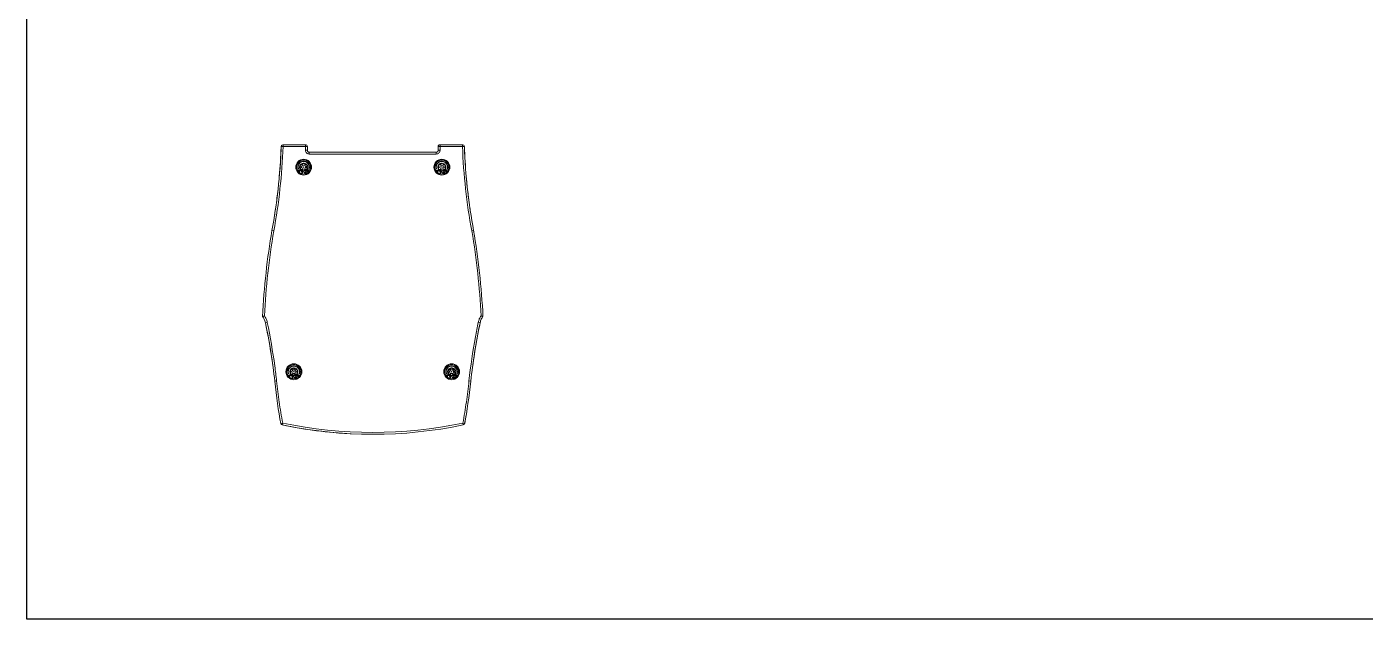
# Model space of a CAD drawing. Header units: millimetres. Extents: x 1177 to 2514, y 93 to 1038.
# Drawn here: x 1177 to 1894, y 93 to 410 of the extents above; entities that cross this region are included whole.
import ezdxf

# ---------------------------------------------------------------- set-up
doc = ezdxf.new("R2010")
doc.units = ezdxf.units.MM
doc.header["$LTSCALE"] = 0.1
doc.layers.get('0').update_dxf_attribs({"lineweight": 13})
doc.layers.add('图框', color=7, linetype='Continuous')

# ---------------------------------------------------------------- blocks, each defined once
blk = doc.blocks.new('A4-H')
at = {"layer": '图框'}
blk.add_lwpolyline([(0, 210.02), (297, 210.02), (297, 0), (0, 0)], close=True, dxfattribs=at)

msp = doc.modelspace()

# ---------------------------------------------------------------- linework, layer by layer
for p, q in [((1313.66, 346.41), (1314.66, 346.37)), ((1314.66, 346.37), (1314.66, 347.37)), ((1314.66, 347.37), (1326.69, 347.37)), ((1327.69, 346.37), (1314.66, 346.37)), ((1326.69, 344.37), (1326.69, 347.37)), ((1326.69, 344.37), (1327.69, 344.37)), ((1327.69, 346.37), (1327.69, 344.37)), ((1397.69, 344.37), (1397.69, 346.37)), ((1410.72, 346.37), (1397.69, 346.37)), ((1397.69, 344.37), (1398.69, 344.37)), ((1398.69, 347.37), (1398.69, 344.37)), ((1398.69, 347.37), (1410.72, 347.37)), ((1410.72, 347.37), (1410.72, 346.37)), ((1410.72, 346.37), (1411.72, 346.41)), ((1325.45, 337.32), (1325.11, 336.89)), ((1326.27, 336.89), (1325.92, 337.32)), ((1328.69, 343.37), (1328.69, 342.37)), ((1328.69, 343.37), (1396.69, 343.37)), ((1396.69, 342.37), (1328.69, 342.37)), ((1396.69, 342.37), (1396.69, 343.37)), ((1399.45, 337.32), (1399.11, 336.89)), ((1400.27, 336.89), (1399.93, 337.32)), ((1312.64, 330.16), (1312.65, 330.26)), ((1323.5, 333.53), (1322.79, 333.52)), ((1322.79, 333.52), (1322.9, 333.4)), ((1322.9, 333.4), (1323.48, 333.4)), ((1323.48, 333.4), (1323.41, 332.82)), ((1323.41, 332.82), (1323.52, 332.7)), ((1323.61, 334.25), (1323.5, 333.53)), ((1323.52, 332.7), (1323.61, 333.41)), ((1323.72, 334.13), (1323.61, 334.25)), ((1323.61, 333.41), (1324.34, 333.43)), ((1323.64, 333.54), (1323.72, 334.13)), ((1324.23, 333.55), (1323.64, 333.54)), ((1323.88, 336.14), (1324.09, 335.63)), ((1324.09, 335.11), (1323.88, 334.6)), ((1324.66, 336.63), (1324.12, 336.55)), ((1324.12, 334.19), (1324.66, 334.11)), ((1324.34, 333.43), (1324.23, 333.55)), ((1324.55, 333.3), (1324.68, 332.12)), ((1324.71, 333.26), (1324.55, 333.3)), ((1324.68, 332.12), (1324.89, 332.07)), ((1324.74, 332.96), (1324.71, 333.26)), ((1325.27, 332.81), (1324.74, 332.96)), ((1324.81, 332.18), (1324.74, 332.86)), ((1324.74, 332.86), (1325.22, 332.73)), ((1325.22, 332.73), (1324.81, 332.18)), ((1324.89, 332.07), (1325.61, 333.01)), ((1325.11, 333.85), (1325.45, 333.42)), ((1325.45, 333.05), (1325.27, 332.81)), ((1325.61, 333.01), (1325.45, 333.05)), ((1325.92, 333.42), (1326.27, 333.85)), ((1326.13, 332.49), (1326.07, 332.38)), ((1326.07, 332.38), (1326.07, 332.31)), ((1326.07, 332.31), (1326.09, 332.22)), ((1326.09, 332.22), (1326.14, 332.16)), ((1326.21, 332.59), (1326.13, 332.49)), ((1326.14, 332.16), (1326.25, 332.09)), ((1326.34, 332.65), (1326.21, 332.59)), ((1326.23, 332.33), (1326.24, 332.4)), ((1326.25, 332.26), (1326.23, 332.33)), ((1326.24, 332.4), (1326.28, 332.47)), ((1326.3, 332.2), (1326.25, 332.26)), ((1326.25, 332.09), (1326.37, 332.05)), ((1326.28, 332.47), (1326.35, 332.51)), ((1326.36, 332.17), (1326.3, 332.2)), ((1326.81, 332.79), (1326.34, 332.65)), ((1326.35, 332.51), (1326.85, 332.66)), ((1326.36, 332.17), (1326.45, 332.17)), ((1326.37, 332.05), (1326.51, 332.07)), ((1326.95, 332.32), (1326.45, 332.17)), ((1326.51, 332.07), (1327.14, 332.26)), ((1326.83, 333.31), (1326.67, 333.27)), ((1326.67, 333.27), (1326.81, 332.79)), ((1327.26, 336.55), (1326.72, 336.63)), ((1326.72, 334.11), (1327.26, 334.19)), ((1327.14, 332.26), (1326.83, 333.31)), ((1326.85, 332.66), (1326.95, 332.32)), ((1327.2, 333.51), (1327.19, 333.37)), ((1327.19, 333.37), (1327.22, 333.27)), ((1327.24, 333.63), (1327.2, 333.51)), ((1327.22, 333.27), (1327.31, 333.19)), ((1327.31, 333.74), (1327.24, 333.63)), ((1327.29, 335.63), (1327.5, 336.14)), ((1327.5, 334.6), (1327.29, 335.11)), ((1327.46, 333.9), (1327.31, 333.74)), ((1327.31, 333.19), (1327.42, 333.16)), ((1327.34, 333.46), (1327.36, 333.55)), ((1327.35, 333.37), (1327.34, 333.46)), ((1327.41, 333.32), (1327.35, 333.37)), ((1327.36, 333.55), (1327.42, 333.65)), ((1327.49, 333.32), (1327.41, 333.32)), ((1327.42, 333.65), (1327.57, 333.81)), ((1327.42, 333.16), (1327.56, 333.18)), ((1327.57, 333.99), (1327.46, 333.9)), ((1327.58, 333.35), (1327.49, 333.32)), ((1327.56, 333.18), (1327.67, 333.23)), ((1327.72, 334.04), (1327.57, 333.99)), ((1327.57, 333.81), (1327.66, 333.87)), ((1327.68, 333.41), (1327.58, 333.35)), ((1327.66, 333.87), (1327.77, 333.89)), ((1327.67, 333.23), (1327.78, 333.31)), ((1327.79, 333.53), (1327.68, 333.41)), ((1327.82, 333.05), (1327.71, 332.93)), ((1327.71, 332.93), (1327.78, 332.9)), ((1327.86, 334.03), (1327.72, 334.04)), ((1327.77, 333.89), (1327.84, 333.86)), ((1327.78, 333.31), (1327.89, 333.44)), ((1327.91, 332.9), (1327.78, 332.9)), ((1327.88, 333.6), (1327.79, 333.53)), ((1327.88, 333.04), (1327.82, 333.05)), ((1327.84, 333.86), (1327.95, 333.98)), ((1327.95, 333.98), (1327.86, 334.03)), ((1327.99, 333.65), (1327.88, 333.6)), ((1327.95, 333.05), (1327.88, 333.04)), ((1327.89, 333.44), (1327.96, 333.48)), ((1327.91, 332.9), (1328.03, 332.93)), ((1328.02, 333.09), (1327.95, 333.05)), ((1327.96, 333.48), (1328.05, 333.51)), ((1328.13, 333.66), (1327.99, 333.65)), ((1328.13, 333.21), (1328.02, 333.09)), ((1328.03, 332.93), (1328.14, 333.02)), ((1328.05, 333.51), (1328.13, 333.48)), ((1328.22, 333.62), (1328.13, 333.66)), ((1328.13, 333.48), (1328.16, 333.45)), ((1328.17, 333.29), (1328.13, 333.21)), ((1328.14, 333.02), (1328.24, 333.12)), ((1328.16, 333.45), (1328.19, 333.38)), ((1328.19, 333.38), (1328.17, 333.29)), ((1328.29, 333.56), (1328.22, 333.62)), ((1328.24, 333.12), (1328.29, 333.22)), ((1328.34, 333.47), (1328.29, 333.56)), ((1328.29, 333.22), (1328.33, 333.33)), ((1328.33, 333.33), (1328.34, 333.47)), ((1397.5, 333.53), (1396.79, 333.52)), ((1396.79, 333.52), (1396.9, 333.4)), ((1396.9, 333.4), (1397.49, 333.4)), ((1397.49, 333.4), (1397.41, 332.82)), ((1397.41, 332.82), (1397.52, 332.7)), ((1397.61, 334.25), (1397.5, 333.53)), ((1397.52, 332.7), (1397.61, 333.41)), ((1397.72, 334.13), (1397.61, 334.25)), ((1397.61, 333.41), (1398.34, 333.43)), ((1397.64, 333.54), (1397.72, 334.13)), ((1398.23, 333.55), (1397.64, 333.54)), ((1397.88, 336.14), (1398.09, 335.63)), ((1398.09, 335.11), (1397.88, 334.6)), ((1398.66, 336.63), (1398.12, 336.55)), ((1398.12, 334.19), (1398.66, 334.11)), ((1398.34, 333.43), (1398.23, 333.55)), ((1398.55, 333.3), (1398.68, 332.12)), ((1398.71, 333.26), (1398.55, 333.3)), ((1398.68, 332.12), (1398.9, 332.07)), ((1398.74, 332.96), (1398.71, 333.26)), ((1399.27, 332.81), (1398.74, 332.96)), ((1398.81, 332.18), (1398.74, 332.86)), ((1398.74, 332.86), (1399.22, 332.73)), ((1399.22, 332.73), (1398.81, 332.18)), ((1398.9, 332.07), (1399.61, 333.01)), ((1399.11, 333.85), (1399.45, 333.42)), ((1399.45, 333.05), (1399.27, 332.81)), ((1399.61, 333.01), (1399.45, 333.05)), ((1399.93, 333.42), (1400.27, 333.85)), ((1400.13, 332.49), (1400.07, 332.38)), ((1400.07, 332.38), (1400.07, 332.31)), ((1400.07, 332.31), (1400.09, 332.22)), ((1400.09, 332.22), (1400.14, 332.16)), ((1400.21, 332.59), (1400.13, 332.49)), ((1400.14, 332.16), (1400.25, 332.09)), ((1400.34, 332.65), (1400.21, 332.59)), ((1400.23, 332.33), (1400.24, 332.4)), ((1400.25, 332.26), (1400.23, 332.33)), ((1400.24, 332.4), (1400.28, 332.47)), ((1400.3, 332.2), (1400.25, 332.26)), ((1400.25, 332.09), (1400.37, 332.05)), ((1400.28, 332.47), (1400.35, 332.51)), ((1400.36, 332.17), (1400.3, 332.2)), ((1400.81, 332.79), (1400.34, 332.65)), ((1400.35, 332.51), (1400.85, 332.66)), ((1400.36, 332.17), (1400.45, 332.17)), ((1400.37, 332.05), (1400.51, 332.07)), ((1400.95, 332.32), (1400.45, 332.17)), ((1400.51, 332.07), (1401.14, 332.26)), ((1400.83, 333.31), (1400.67, 333.27)), ((1400.67, 333.27), (1400.81, 332.79)), ((1401.26, 336.55), (1400.72, 336.63)), ((1400.72, 334.11), (1401.26, 334.19)), ((1401.14, 332.26), (1400.83, 333.31)), ((1400.85, 332.66), (1400.95, 332.32)), ((1401.2, 333.51), (1401.19, 333.37)), ((1401.19, 333.37), (1401.22, 333.27)), ((1401.24, 333.63), (1401.2, 333.51)), ((1401.22, 333.27), (1401.31, 333.19)), ((1401.32, 333.74), (1401.24, 333.63)), ((1401.29, 335.63), (1401.5, 336.14)), ((1401.5, 334.6), (1401.29, 335.11)), ((1401.31, 333.19), (1401.42, 333.16)), ((1401.46, 333.9), (1401.32, 333.74)), ((1401.34, 333.46), (1401.36, 333.55)), ((1401.35, 333.37), (1401.34, 333.46)), ((1401.41, 333.32), (1401.35, 333.37)), ((1401.36, 333.55), (1401.42, 333.65)), ((1401.49, 333.32), (1401.41, 333.32)), ((1401.42, 333.65), (1401.57, 333.81)), ((1401.42, 333.16), (1401.56, 333.18)), ((1401.57, 333.99), (1401.46, 333.9)), ((1401.58, 333.35), (1401.49, 333.32)), ((1401.56, 333.18), (1401.67, 333.23)), ((1401.72, 334.04), (1401.57, 333.99)), ((1401.57, 333.81), (1401.66, 333.87)), ((1401.68, 333.41), (1401.58, 333.35)), ((1401.66, 333.87), (1401.77, 333.89)), ((1401.67, 333.23), (1401.78, 333.31)), ((1401.79, 333.53), (1401.68, 333.41)), ((1401.82, 333.05), (1401.71, 332.93)), ((1401.71, 332.93), (1401.78, 332.9)), ((1401.86, 334.03), (1401.72, 334.04)), ((1401.77, 333.89), (1401.84, 333.86)), ((1401.78, 333.31), (1401.89, 333.44)), ((1401.91, 332.9), (1401.78, 332.9)), ((1401.88, 333.6), (1401.79, 333.53)), ((1401.88, 333.04), (1401.82, 333.05)), ((1401.84, 333.86), (1401.95, 333.98)), ((1401.95, 333.98), (1401.86, 334.03)), ((1401.99, 333.65), (1401.88, 333.6)), ((1401.95, 333.05), (1401.88, 333.04)), ((1401.89, 333.44), (1401.96, 333.48)), ((1401.91, 332.9), (1402.03, 332.93)), ((1402.02, 333.09), (1401.95, 333.05)), ((1401.96, 333.48), (1402.06, 333.51)), ((1402.13, 333.66), (1401.99, 333.65)), ((1402.13, 333.21), (1402.02, 333.09)), ((1402.03, 332.93), (1402.14, 333.02)), ((1402.06, 333.51), (1402.13, 333.48)), ((1402.22, 333.62), (1402.13, 333.66)), ((1402.13, 333.48), (1402.16, 333.45)), ((1402.17, 333.29), (1402.13, 333.21)), ((1402.14, 333.02), (1402.24, 333.12)), ((1402.16, 333.45), (1402.19, 333.38)), ((1402.19, 333.38), (1402.17, 333.29)), ((1402.29, 333.56), (1402.22, 333.62)), ((1402.24, 333.12), (1402.29, 333.22)), ((1402.34, 333.47), (1402.29, 333.56)), ((1402.29, 333.22), (1402.33, 333.33)), ((1402.33, 333.33), (1402.34, 333.47)), ((1412.72, 330.39), (1412.76, 329.93)), ((1312.11, 324.78), (1312.16, 325.25)), ((1413.81, 320.02), (1413.81, 319.95)), ((1310.92, 315), (1310.94, 315.13)), ((1414.43, 315.24), (1414.49, 314.77)), ((1309.67, 301.2), (1308.69, 301.37)), ((1415.71, 301.19), (1416.69, 301.37)), ((1416.69, 301.37), (1416.73, 301.13)), ((1303.69, 255.37), (1303.7, 255.62)), ((1305.21, 252.1), (1306.19, 252.3)), ((1420.16, 252.1), (1419.19, 252.3)), ((1421.68, 255.54), (1421.69, 255.37)), ((1309.4, 227.51), (1309.34, 227.96)), ((1318.27, 224.03), (1317.56, 224.02)), ((1317.56, 224.02), (1317.67, 223.9)), ((1317.67, 223.9), (1318.25, 223.9)), ((1318.25, 223.9), (1318.18, 223.32)), ((1318.18, 223.32), (1318.29, 223.2)), ((1318.38, 224.75), (1318.27, 224.03)), ((1318.29, 223.2), (1318.38, 223.91)), ((1318.49, 224.63), (1318.38, 224.75)), ((1318.38, 223.91), (1319.11, 223.93)), ((1318.41, 224.04), (1318.49, 224.63)), ((1319, 224.05), (1318.41, 224.04)), ((1318.65, 226.64), (1318.85, 226.13)), ((1318.85, 225.61), (1318.65, 225.1)), ((1319.43, 227.13), (1318.89, 227.05)), ((1318.89, 224.69), (1319.43, 224.61)), ((1319.11, 223.93), (1319, 224.05)), ((1319.48, 223.76), (1319.32, 223.8)), ((1319.32, 223.8), (1319.45, 222.62)), ((1319.45, 222.62), (1319.66, 222.57)), ((1319.51, 223.46), (1319.48, 223.76)), ((1320.04, 223.31), (1319.51, 223.46)), ((1319.51, 223.36), (1319.99, 223.23)), ((1319.58, 222.68), (1319.51, 223.36)), ((1319.99, 223.23), (1319.58, 222.68)), ((1319.66, 222.57), (1320.38, 223.51)), ((1320.22, 227.82), (1319.88, 227.39)), ((1319.88, 224.35), (1320.22, 223.92)), ((1320.22, 223.55), (1320.04, 223.31)), ((1320.38, 223.51), (1320.22, 223.55)), ((1321.04, 227.39), (1320.69, 227.82)), ((1320.69, 223.92), (1321.04, 224.35)), ((1320.89, 222.99), (1320.84, 222.88)), ((1320.84, 222.88), (1320.84, 222.8)), ((1320.84, 222.8), (1320.86, 222.72)), ((1320.86, 222.72), (1320.91, 222.66)), ((1320.98, 223.09), (1320.89, 222.99)), ((1320.91, 222.66), (1321.01, 222.59)), ((1321.11, 223.15), (1320.98, 223.09)), ((1321, 222.83), (1321.01, 222.9)), ((1321.02, 222.76), (1321, 222.83)), ((1321.01, 222.9), (1321.05, 222.96)), ((1321.01, 222.59), (1321.14, 222.55)), ((1321.07, 222.7), (1321.02, 222.76)), ((1321.05, 222.96), (1321.12, 223.01)), ((1321.13, 222.67), (1321.07, 222.7)), ((1321.58, 223.29), (1321.11, 223.15)), ((1321.12, 223.01), (1321.62, 223.16)), ((1321.13, 222.67), (1321.22, 222.67)), ((1321.14, 222.55), (1321.28, 222.57)), ((1321.72, 222.82), (1321.22, 222.67)), ((1321.28, 222.57), (1321.91, 222.76)), ((1321.6, 223.81), (1321.44, 223.77)), ((1321.44, 223.77), (1321.58, 223.29)), ((1322.03, 227.05), (1321.48, 227.13)), ((1321.48, 224.61), (1322.03, 224.69)), ((1321.91, 222.76), (1321.6, 223.81)), ((1321.62, 223.16), (1321.72, 222.82)), ((1321.97, 224.01), (1321.96, 223.87)), ((1321.96, 223.87), (1321.99, 223.77)), ((1322.01, 224.13), (1321.97, 224.01)), ((1321.99, 223.77), (1322.08, 223.69)), ((1322.08, 224.24), (1322.01, 224.13)), ((1322.06, 226.13), (1322.27, 226.64)), ((1322.27, 225.1), (1322.06, 225.61)), ((1322.23, 224.4), (1322.08, 224.24)), ((1322.08, 223.69), (1322.19, 223.66)), ((1322.11, 223.96), (1322.13, 224.05)), ((1322.12, 223.87), (1322.11, 223.96)), ((1322.17, 223.82), (1322.12, 223.87)), ((1322.13, 224.05), (1322.19, 224.15)), ((1322.26, 223.82), (1322.17, 223.82)), ((1322.19, 224.15), (1322.34, 224.31)), ((1322.19, 223.66), (1322.33, 223.68)), ((1322.34, 224.49), (1322.23, 224.4)), ((1322.35, 223.84), (1322.26, 223.82)), ((1322.33, 223.68), (1322.44, 223.73)), ((1322.49, 224.54), (1322.34, 224.49)), ((1322.34, 224.31), (1322.43, 224.37)), ((1322.45, 223.91), (1322.35, 223.84)), ((1322.43, 224.37), (1322.54, 224.39)), ((1322.44, 223.73), (1322.55, 223.81)), ((1322.56, 224.03), (1322.45, 223.91)), ((1322.59, 223.55), (1322.48, 223.43)), ((1322.48, 223.43), (1322.55, 223.4)), ((1322.63, 224.52), (1322.49, 224.54)), ((1322.54, 224.39), (1322.61, 224.36)), ((1322.55, 223.81), (1322.66, 223.94)), ((1322.67, 223.4), (1322.55, 223.4)), ((1322.65, 224.1), (1322.56, 224.03)), ((1322.64, 223.54), (1322.59, 223.55)), ((1322.61, 224.36), (1322.72, 224.48)), ((1322.72, 224.48), (1322.63, 224.52)), ((1322.72, 223.55), (1322.64, 223.54)), ((1322.76, 224.15), (1322.65, 224.1)), ((1322.66, 223.94), (1322.73, 223.98)), ((1322.67, 223.4), (1322.8, 223.43)), ((1322.79, 223.59), (1322.72, 223.55)), ((1322.73, 223.98), (1322.82, 224.01)), ((1322.9, 224.16), (1322.76, 224.15)), ((1322.9, 223.71), (1322.79, 223.59)), ((1322.8, 223.43), (1322.91, 223.52)), ((1322.82, 224.01), (1322.89, 223.98)), ((1322.89, 223.98), (1322.93, 223.95)), ((1322.99, 224.12), (1322.9, 224.16)), ((1322.94, 223.79), (1322.9, 223.71)), ((1322.91, 223.52), (1323, 223.62)), ((1322.93, 223.95), (1322.96, 223.88)), ((1322.96, 223.88), (1322.94, 223.79)), ((1323.06, 224.06), (1322.99, 224.12)), ((1323, 223.62), (1323.06, 223.72)), ((1323.11, 223.97), (1323.06, 224.06)), ((1323.06, 223.72), (1323.1, 223.83)), ((1323.1, 223.83), (1323.11, 223.97)), ((1402.73, 224.03), (1402.02, 224.02)), ((1402.02, 224.02), (1402.13, 223.9)), ((1402.13, 223.9), (1402.72, 223.9)), ((1402.72, 223.9), (1402.64, 223.32)), ((1402.64, 223.32), (1402.75, 223.2)), ((1402.84, 224.75), (1402.73, 224.03)), ((1402.75, 223.2), (1402.84, 223.91)), ((1402.95, 224.63), (1402.84, 224.75)), ((1402.84, 223.91), (1403.57, 223.93)), ((1402.87, 224.04), (1402.95, 224.63)), ((1403.46, 224.05), (1402.87, 224.04)), ((1403.11, 226.64), (1403.32, 226.13)), ((1403.32, 225.61), (1403.11, 225.1)), ((1403.89, 227.13), (1403.35, 227.05)), ((1403.35, 224.69), (1403.89, 224.61)), ((1403.57, 223.93), (1403.46, 224.05)), ((1403.94, 223.76), (1403.78, 223.8)), ((1403.78, 223.8), (1403.91, 222.62)), ((1403.91, 222.62), (1404.13, 222.57)), ((1403.97, 223.46), (1403.94, 223.76)), ((1404.5, 223.31), (1403.97, 223.46)), ((1403.97, 223.36), (1404.45, 223.23)), ((1404.05, 222.68), (1403.97, 223.36)), ((1404.45, 223.23), (1404.05, 222.68)), ((1404.13, 222.57), (1404.84, 223.51)), ((1404.69, 227.82), (1404.34, 227.39)), ((1404.34, 224.35), (1404.69, 223.92)), ((1404.68, 223.55), (1404.5, 223.31)), ((1404.84, 223.51), (1404.68, 223.55)), ((1405.5, 227.39), (1405.16, 227.82)), ((1405.16, 223.92), (1405.5, 224.35)), ((1405.31, 222.88), (1405.3, 222.8)), ((1405.3, 222.8), (1405.33, 222.72)), ((1405.36, 222.99), (1405.31, 222.88)), ((1405.33, 222.72), (1405.37, 222.66)), ((1405.44, 223.09), (1405.36, 222.99)), ((1405.37, 222.66), (1405.48, 222.59)), ((1405.57, 223.15), (1405.44, 223.09)), ((1405.46, 222.83), (1405.47, 222.9)), ((1405.48, 222.76), (1405.46, 222.83)), ((1405.47, 222.9), (1405.51, 222.96)), ((1405.53, 222.7), (1405.48, 222.76)), ((1405.48, 222.59), (1405.6, 222.55)), ((1405.51, 222.96), (1405.58, 223.01)), ((1405.6, 222.67), (1405.53, 222.7)), ((1406.04, 223.29), (1405.57, 223.15)), ((1405.58, 223.01), (1406.08, 223.16)), ((1405.6, 222.67), (1405.68, 222.67)), ((1405.6, 222.55), (1405.74, 222.57)), ((1406.18, 222.82), (1405.68, 222.67)), ((1405.74, 222.57), (1406.37, 222.76)), ((1406.06, 223.81), (1405.9, 223.77)), ((1405.9, 223.77), (1406.04, 223.29)), ((1406.49, 227.05), (1405.95, 227.13)), ((1405.95, 224.61), (1406.49, 224.69)), ((1406.37, 222.76), (1406.06, 223.81)), ((1406.08, 223.16), (1406.18, 222.82)), ((1406.43, 224.01), (1406.42, 223.87)), ((1406.42, 223.87), (1406.46, 223.77)), ((1406.47, 224.13), (1406.43, 224.01)), ((1406.46, 223.77), (1406.54, 223.69)), ((1406.55, 224.24), (1406.47, 224.13)), ((1406.52, 226.13), (1406.73, 226.64)), ((1406.73, 225.1), (1406.52, 225.61)), ((1406.54, 223.69), (1406.65, 223.66)), ((1406.7, 224.4), (1406.55, 224.24)), ((1406.57, 223.96), (1406.59, 224.05)), ((1406.59, 223.87), (1406.57, 223.96)), ((1406.59, 224.05), (1406.65, 224.15)), ((1406.64, 223.82), (1406.59, 223.87)), ((1406.73, 223.82), (1406.64, 223.82)), ((1406.65, 224.15), (1406.8, 224.31)), ((1406.65, 223.66), (1406.79, 223.68)), ((1406.81, 224.49), (1406.7, 224.4)), ((1406.82, 223.84), (1406.73, 223.82)), ((1406.79, 223.68), (1406.9, 223.73)), ((1406.8, 224.31), (1406.89, 224.37)), ((1406.95, 224.54), (1406.81, 224.49)), ((1406.91, 223.91), (1406.82, 223.84)), ((1406.89, 224.37), (1407, 224.39)), ((1406.9, 223.73), (1407.01, 223.81)), ((1407.02, 224.03), (1406.91, 223.91)), ((1407.05, 223.55), (1406.94, 223.43)), ((1406.94, 223.43), (1407.01, 223.4)), ((1407.09, 224.52), (1406.95, 224.54)), ((1407, 224.39), (1407.07, 224.36)), ((1407.01, 223.81), (1407.12, 223.94)), ((1407.14, 223.4), (1407.01, 223.4)), ((1407.11, 224.1), (1407.02, 224.03)), ((1407.11, 223.54), (1407.05, 223.55)), ((1407.07, 224.36), (1407.18, 224.48)), ((1407.18, 224.48), (1407.09, 224.52)), ((1407.22, 224.15), (1407.11, 224.1)), ((1407.18, 223.55), (1407.11, 223.54)), ((1407.12, 223.94), (1407.2, 223.98)), ((1407.14, 223.4), (1407.26, 223.43)), ((1407.25, 223.59), (1407.18, 223.55)), ((1407.2, 223.98), (1407.29, 224.01)), ((1407.36, 224.16), (1407.22, 224.15)), ((1407.36, 223.71), (1407.25, 223.59)), ((1407.26, 223.43), (1407.37, 223.52)), ((1407.29, 224.01), (1407.36, 223.98)), ((1407.45, 224.12), (1407.36, 224.16)), ((1407.36, 223.98), (1407.39, 223.95)), ((1407.4, 223.79), (1407.36, 223.71)), ((1407.37, 223.52), (1407.47, 223.62)), ((1407.39, 223.95), (1407.42, 223.88)), ((1407.42, 223.88), (1407.4, 223.79)), ((1407.52, 224.06), (1407.45, 224.12)), ((1407.47, 223.62), (1407.52, 223.72)), ((1407.57, 223.97), (1407.52, 224.06)), ((1407.52, 223.72), (1407.56, 223.83)), ((1407.56, 223.83), (1407.57, 223.97)), ((1310.2, 220.87), (1311.19, 220.98)), ((1310.2, 220.83), (1310.2, 220.87)), ((1415.18, 220.87), (1414.19, 220.98)), ((1314.48, 198.42), (1313.49, 198.22)), ((1314.48, 198.42), (1314.27, 197.44)), ((1411.88, 198.22), (1410.9, 198.42)), ((1411.11, 197.44), (1410.9, 198.42))]:
    msp.add_line(p, q)
for centre, radius in [((1325.69, 335.37), 4.25), ((1325.69, 335.37), 3.85), ((1325.69, 335.37), 3.75), ((1325.69, 335.37), 2.15), ((1399.69, 335.37), 4.25), ((1399.69, 335.37), 3.85), ((1399.69, 335.37), 3.75), ((1399.69, 335.37), 2.15), ((1325.69, 335.37), 1.02), ((1325.69, 335.37), 0.15), ((1399.69, 335.37), 1.02), ((1399.69, 335.37), 0.15), ((1320.46, 225.87), 4.25), ((1320.46, 225.87), 3.85), ((1320.46, 225.87), 3.75), ((1404.92, 225.87), 4.25), ((1404.92, 225.87), 3.85), ((1404.92, 225.87), 3.75), ((1320.46, 225.87), 2.15), ((1320.46, 225.87), 1.02), ((1320.46, 225.87), 0.15), ((1404.92, 225.87), 2.15), ((1404.92, 225.87), 1.02), ((1404.92, 225.87), 0.15)]:
    msp.add_circle(centre, radius)
for centre, radius, start, end in [((998.99, 357.96), 314.88, 354.95372, 357.89783), ((1314.65, 346.37), 1, 107.45146, 177.91085), ((1314.66, 346.37), 1, 90.00312, 177.91049), ((1326.69, 346.37), 1, 0.00117, 89.99915), ((1328.69, 344.37), 1, 179.9995, 269.9995), ((1396.69, 344.37), 1, 269.9995, 359.9995), ((1396.69, 344.37), 1, 285.33184, 335.62078), ((1396.69, 344.37), 1, 337.43462, 344.66917), ((1398.69, 346.37), 1, 89.99704, 179.9995), ((1410.72, 346.37), 1, 2.08885, 89.99984), ((1410.72, 346.37), 1, 24.06836, 75.08528), ((1726.36, 357.96), 314.85, 182.10208, 185.02274), ((1325.69, 335.37), 3.15, 341.39709, 199.6019), ((1325.69, 335.37), 3, 341.39709, 199.6019), ((1324.56, 337.32), 0.7, 278.26146, 321.73753), ((1325.69, 337.14), 0.3, 38.26146, 141.73753), ((1326.82, 337.32), 0.7, 218.26146, 261.73753), ((1399.69, 335.37), 3.15, 341.39709, 199.6019), ((1399.69, 335.37), 3, 341.39709, 199.6019), ((1398.56, 337.32), 0.7, 278.26146, 321.73753), ((1399.69, 337.14), 0.3, 38.26146, 141.73753), ((1400.82, 337.32), 0.7, 218.26146, 261.73753), ((999.3, 357.91), 314.56, 354.04204, 354.93986), ((1322.79, 334.34), 0.075, 199.6019, 19.6019), ((1324.16, 336.26), 0.3, 98.26146, 201.73753), ((1324.16, 334.49), 0.3, 158.26146, 261.73753), ((1323.44, 335.37), 0.7, 338.26146, 21.73753), ((1324.56, 333.42), 0.7, 38.26146, 81.73753), ((1325.69, 333.61), 0.3, 218.26146, 321.73753), ((1326.82, 333.42), 0.7, 98.26146, 141.73753), ((1327.94, 335.37), 0.7, 158.26146, 201.73753), ((1327.22, 336.26), 0.3, 338.26146, 81.73753), ((1327.22, 334.49), 0.3, 278.26146, 21.73753), ((1328.6, 334.39), 0.075, 161.39709, 341.39709), ((1396.79, 334.34), 0.075, 199.6019, 19.6019), ((1398.16, 336.26), 0.3, 98.26146, 201.73753), ((1398.16, 334.49), 0.3, 158.26146, 261.73753), ((1397.44, 335.37), 0.7, 338.26146, 21.73753), ((1398.56, 333.42), 0.7, 38.26146, 81.73753), ((1399.69, 333.61), 0.3, 218.26146, 321.73753), ((1400.82, 333.42), 0.7, 98.26146, 141.73753), ((1401.94, 335.37), 0.7, 158.26146, 201.73753), ((1401.22, 336.26), 0.3, 338.26146, 81.73753), ((1401.22, 334.49), 0.3, 278.26146, 21.73753), ((1402.6, 334.39), 0.075, 161.39709, 341.39709), ((1726.05, 357.9), 314.53, 185.10264, 185.93355), ((1008.85, 356.86), 304.96, 352.13378, 353.96142), ((1723.7, 357.66), 312.17, 185.93433, 186.08166), ((1720.35, 357.3), 308.8, 186.0803, 186.9327), ((1712.48, 356.34), 300.87, 186.94663, 187.85059), ((1030.59, 353.79), 283, 350.96239, 351.27734), ((1023.19, 354.91), 290.48, 351.27946, 352.10228), ((1702.2, 354.91), 290.5, 187.94334, 188.67329), ((1629.47, 246.18), 325.5, 170.2382, 170.37525), ((1320.46, 225.87), 3.15, 341.39709, 199.6019), ((1320.46, 225.87), 3, 341.39709, 199.6019), ((1317.56, 224.84), 0.075, 199.6019, 19.6019), ((1318.93, 226.76), 0.3, 98.26146, 201.73753), ((1318.93, 224.99), 0.3, 158.26146, 261.73753), ((1318.2, 225.87), 0.7, 338.26146, 21.73753), ((1319.33, 227.82), 0.7, 278.26146, 321.73753), ((1319.33, 223.92), 0.7, 38.26146, 81.73753), ((1320.46, 227.64), 0.3, 38.26146, 141.73753), ((1320.46, 224.11), 0.3, 218.26146, 321.73753), ((1321.58, 227.82), 0.7, 218.26146, 261.73753), ((1321.58, 223.92), 0.7, 98.26146, 141.73753), ((1322.71, 225.87), 0.7, 158.26146, 201.73753), ((1321.99, 226.76), 0.3, 338.26146, 81.73753), ((1321.99, 224.99), 0.3, 278.26146, 21.73753), ((1323.37, 224.89), 0.075, 161.39709, 341.39709), ((1404.92, 225.87), 3.15, 341.39709, 199.6019), ((1404.92, 225.87), 3, 341.39709, 199.6019), ((1402.02, 224.84), 0.075, 199.6019, 19.6019), ((1403.39, 226.76), 0.3, 98.26146, 201.73753), ((1403.39, 224.99), 0.3, 158.26146, 261.73753), ((1402.67, 225.87), 0.7, 338.26146, 21.73753), ((1403.79, 227.82), 0.7, 278.26146, 321.73753), ((1403.79, 223.92), 0.7, 38.26146, 81.73753), ((1404.92, 227.64), 0.3, 38.26146, 141.73753), ((1404.92, 224.11), 0.3, 218.26146, 321.73753), ((1406.05, 227.82), 0.7, 218.26146, 261.73753), ((1406.05, 223.92), 0.7, 98.26146, 141.73753), ((1407.17, 225.87), 0.7, 158.26146, 201.73753), ((1406.45, 226.76), 0.3, 338.26146, 81.73753), ((1406.45, 224.99), 0.3, 278.26146, 21.73753), ((1407.84, 224.89), 0.075, 161.39709, 341.39709), ((1221.07, 235.5), 194.42, 348.94787, 350.32735), ((1314.48, 198.42), 1, 191.0828, 258.05752), ((1314.48, 198.42), 1, 213.47498, 235.69552), ((1362.69, 426.37), 234, 258.05885, 267.16744), ((1362.69, 426.37), 234, 258.05753, 281.94157), ((1362.69, 426.36), 232.99, 258.0568, 281.94263), ((1410.9, 198.42), 1, 281.93848, 348.91664), ((1410.9, 198.42), 1, 311.53035, 324.77624)]:
    msp.add_arc(centre, radius, start, end)
for points in [[(1313.66, 346.41), (1313.1, 331.08), (1311.38, 315.51), (1308.69, 301.37)], [(1416.69, 301.37), (1414, 315.51), (1412.28, 331.08), (1411.72, 346.41)], [(1308.69, 301.37), (1306.21, 286.94), (1304.47, 271.01), (1303.69, 255.37)], [(1421.69, 255.37), (1420.9, 271.01), (1419.17, 286.94), (1416.69, 301.37)], [(1305.21, 252.1), (1304.93, 253.45), (1304.38, 254.63), (1303.69, 255.37)], [(1309.34, 227.96), (1308.31, 235.71), (1306.91, 243.89), (1305.21, 252.1)], [(1305.21, 252.1), (1306.33, 246.73), (1308.3, 235.99), (1309.67, 225.75), (1310.2, 220.87)], [(1415.18, 220.87), (1415.71, 225.75), (1417.08, 235.99), (1419.05, 246.73), (1420.16, 252.1)], [(1420.17, 252.1), (1418.47, 243.93), (1417.08, 235.77), (1416.05, 228.05)], [(1421.69, 255.37), (1420.99, 254.63), (1420.45, 253.45), (1420.17, 252.1)], [(1416.05, 228.05), (1416.03, 227.87), (1416, 227.69), (1415.98, 227.51)], [(1310.2, 220.87), (1311.1, 212.4), (1312.23, 204.7), (1313.49, 198.22)], [(1411.88, 198.22), (1413.15, 204.7), (1414.27, 212.4), (1415.18, 220.87)]]:
    msp.add_open_spline(points, degree=3)
for points, knots in [([(1309.67, 301.2), (1311.09, 308.64), (1313.29, 323.66), (1314.38, 338.8), (1314.66, 346.37)], [0, 0, 0, 0, 0.49999, 1, 1, 1, 1]), ([(1326.69, 344.37), (1326.69, 344.11), (1326.8, 343.59), (1327.24, 342.92), (1327.9, 342.48), (1328.43, 342.37), (1328.69, 342.37)], [0, 0, 0, 0, 0.249966, 0.49999, 0.750008, 1, 1, 1, 1]), ([(1396.69, 342.37), (1396.95, 342.37), (1397.47, 342.48), (1398.14, 342.92), (1398.58, 343.59), (1398.69, 344.11), (1398.69, 344.37)], [0, 0, 0, 0, 0.249966, 0.49999, 0.750008, 1, 1, 1, 1]), ([(1410.72, 346.37), (1411, 338.8), (1412.09, 323.66), (1414.29, 308.64), (1415.71, 301.19)], [0, 0, 0, 0, 0.50001, 1, 1, 1, 1]), ([(1304.71, 255.72), (1305.1, 263.34), (1306.3, 278.55), (1308.38, 293.68), (1309.67, 301.2)], [0, 0, 0, 0, 0.500007, 1, 1, 1, 1]), ([(1415.71, 301.19), (1417, 293.68), (1419.08, 278.55), (1420.28, 263.34), (1420.67, 255.72)], [0, 0, 0, 0, 0.499993, 1, 1, 1, 1]), ([(1303.69, 255.37), (1303.69, 255.37), (1303.69, 255.37), (1303.7, 255.38), (1303.7, 255.38), (1303.72, 255.38), (1303.74, 255.39), (1303.78, 255.4), (1303.82, 255.42), (1303.87, 255.44), (1303.93, 255.46), (1304.03, 255.5), (1304.16, 255.54), (1304.33, 255.6), (1304.52, 255.66), (1304.64, 255.7), (1304.71, 255.72)], [0, 0, 0, 0, 0.00132, 0.005259, 0.011784, 0.020864, 0.046556, 0.081991, 0.126513, 0.179398, 0.239913, 0.307276, 0.459353, 0.629511, 0.811944, 1, 1, 1, 1]), ([(1303.69, 255.37), (1304.04, 255), (1304.67, 254.05), (1305.07, 252.78), (1305.21, 252.1)], [0, 0, 0, 0, 0.5, 1, 1, 1, 1]), ([(1306.19, 252.3), (1306.13, 252.61), (1305.94, 253.37), (1305.49, 254.54), (1305, 255.35), (1304.71, 255.72)], [0, 0, 0, 0, 0.250259, 0.62529, 1, 1, 1, 1]), ([(1311.19, 220.98), (1310.91, 223.61), (1309.63, 234.11), (1307.8, 244.53), (1306.19, 252.3)], [0, 0, 0, 0, 0.250033, 1, 1, 1, 1]), ([(1419.19, 252.3), (1418.65, 249.71), (1416.62, 239.33), (1415.04, 228.86), (1414.19, 220.98)], [0, 0, 0, 0, 0.250038, 1, 1, 1, 1]), ([(1420.67, 255.72), (1420.28, 255.23), (1419.67, 254.12), (1419.31, 252.91), (1419.19, 252.3)], [0, 0, 0, 0, 0.499426, 1, 1, 1, 1]), ([(1420.16, 252.1), (1420.3, 252.77), (1420.71, 254.05), (1421.34, 255), (1421.69, 255.37)], [0, 0, 0, 0, 0.5, 1, 1, 1, 1]), ([(1421.69, 255.37), (1421.69, 255.37), (1421.69, 255.37), (1421.68, 255.37), (1421.68, 255.38), (1421.66, 255.38), (1421.64, 255.39), (1421.6, 255.4), (1421.56, 255.42), (1421.51, 255.44), (1421.44, 255.46), (1421.35, 255.49), (1421.22, 255.54), (1421.05, 255.6), (1420.86, 255.66), (1420.73, 255.7), (1420.67, 255.72)], [0, 0, 0, 0, 0.001321, 0.005261, 0.011788, 0.02087, 0.046563, 0.081994, 0.126509, 0.179388, 0.239899, 0.307261, 0.459337, 0.629493, 0.811935, 1, 1, 1, 1]), ([(1314.48, 198.42), (1313.74, 202.15), (1312.52, 209.65), (1311.6, 217.2), (1311.19, 220.98)], [0, 0, 0, 0, 0.499987, 1, 1, 1, 1]), ([(1414.19, 220.98), (1413.78, 217.2), (1412.86, 209.65), (1411.63, 202.15), (1410.9, 198.42)], [0, 0, 0, 0, 0.500013, 1, 1, 1, 1])]:
    msp.add_open_spline(points, degree=3, knots=knots)

# ---------------------------------------------------------------- block references
at = {"layer": '图框', "xscale": 4.49946432, "yscale": 4.49946432, "zscale": 4.49946432}
msp.add_blockref('A4-H', (1177.46, 93.43), dxfattribs=at)

doc.saveas('drawing.dxf')
